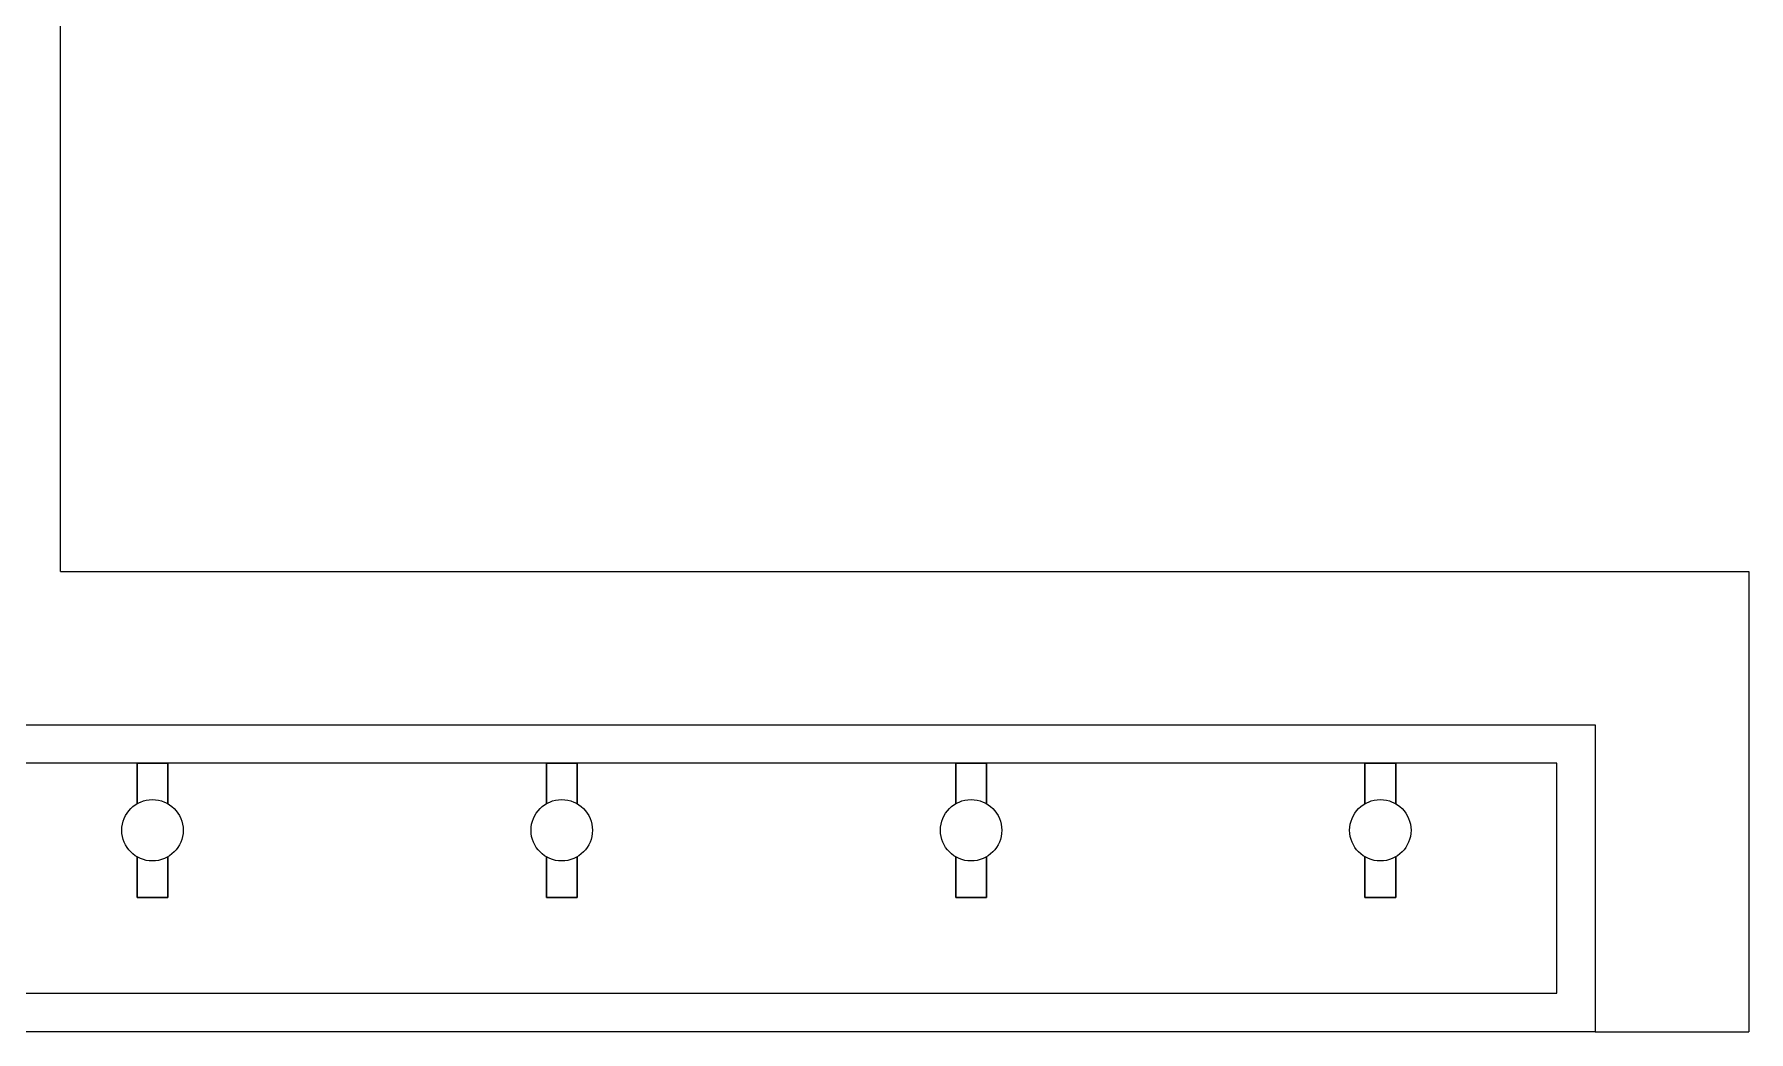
# Model space of a CAD drawing. Header units: millimetres. Extents: x -205 to 117945, y 114 to 103664.
# Drawn here: x 69761 to 71995, y 60464 to 61764 of the extents above; entities that cross this region are included whole.
import ezdxf

# ---------------------------------------------------------------- set-up
doc = ezdxf.new("R2010")
doc.units = ezdxf.units.MM
doc.layers.add('A-TOILET', color=252, linetype='Continuous')
doc.layers.add('A-WALL', color=3, linetype='Continuous')

msp = doc.modelspace()

# ---------------------------------------------------------------- linework, layer by layer
at = {"layer": 'A-TOILET'}
msp.add_line((71794.8, 60463.6), (67594.8, 60463.6), dxfattribs=at)
at = {"layer": 'A-TOILET', "flags": 128}
msp.add_lwpolyline([(67644.8, 60513.6), (71744.8, 60513.6), (71744.8, 60813.6), (67644.8, 60813.6)], dxfattribs=at)
at = {"layer": 'A-TOILET'}
for points in [[(69934.8, 60760.7), (69934.8, 60813.6), (69894.8, 60813.6), (69894.8, 60760.7)], [(69894.8, 60760.7), (69894.8, 60813.6), (69934.8, 60813.6), (69934.8, 60760.7)], [(70468.1, 60760.7), (70468.1, 60813.6), (70428.1, 60813.6), (70428.1, 60760.7)], [(70428.1, 60760.7), (70428.1, 60813.6), (70468.1, 60813.6), (70468.1, 60760.7)], [(71001.5, 60760.7), (71001.5, 60813.6), (70961.5, 60813.6), (70961.5, 60760.7)], [(70961.5, 60760.7), (70961.5, 60813.6), (71001.5, 60813.6), (71001.5, 60760.7)], [(71534.8, 60760.7), (71534.8, 60813.6), (71494.8, 60813.6), (71494.8, 60760.7)], [(71494.8, 60760.7), (71494.8, 60813.6), (71534.8, 60813.6), (71534.8, 60760.7)], [(69894.8, 60691.4), (69894.8, 60638.6), (69934.8, 60638.6), (69934.8, 60691.4)], [(69934.8, 60691.4), (69934.8, 60638.6), (69894.8, 60638.6), (69894.8, 60691.4)], [(70428.1, 60691.4), (70428.1, 60638.6), (70468.1, 60638.6), (70468.1, 60691.4)], [(70468.1, 60691.4), (70468.1, 60638.6), (70428.1, 60638.6), (70428.1, 60691.4)], [(70961.5, 60691.4), (70961.5, 60638.6), (71001.5, 60638.6), (71001.5, 60691.4)], [(71001.5, 60691.4), (71001.5, 60638.6), (70961.5, 60638.6), (70961.5, 60691.4)], [(71494.8, 60691.4), (71494.8, 60638.6), (71534.8, 60638.6), (71534.8, 60691.4)], [(71534.8, 60691.4), (71534.8, 60638.6), (71494.8, 60638.6), (71494.8, 60691.4)]]:
    msp.add_lwpolyline(points, dxfattribs=at)
for centre in [(69914.8, 60726.1), (69914.8, 60726.1), (70448.1, 60726.1), (70448.1, 60726.1), (70981.5, 60726.1), (70981.5, 60726.1), (71514.8, 60726.1), (71514.8, 60726.1)]:
    msp.add_circle(centre, 40, dxfattribs=at)
at = {"layer": 'A-WALL'}
msp.add_line((69794.8, 61063.6), (69794.8, 63063.6), dxfattribs=at)
at = {"layer": 'A-WALL', "flags": 128}
for points in [[(69794.8, 61063.6), (71994.8, 61063.6)], [(71994.8, 61063.6), (71994.8, 60463.6)], [(67594.8, 60863.6), (71794.8, 60863.6)], [(71794.8, 60863.6), (71794.8, 60463.6)], [(71794.8, 60463.6), (71994.8, 60463.6)]]:
    msp.add_lwpolyline(points, dxfattribs=at)

doc.saveas('drawing.dxf')
